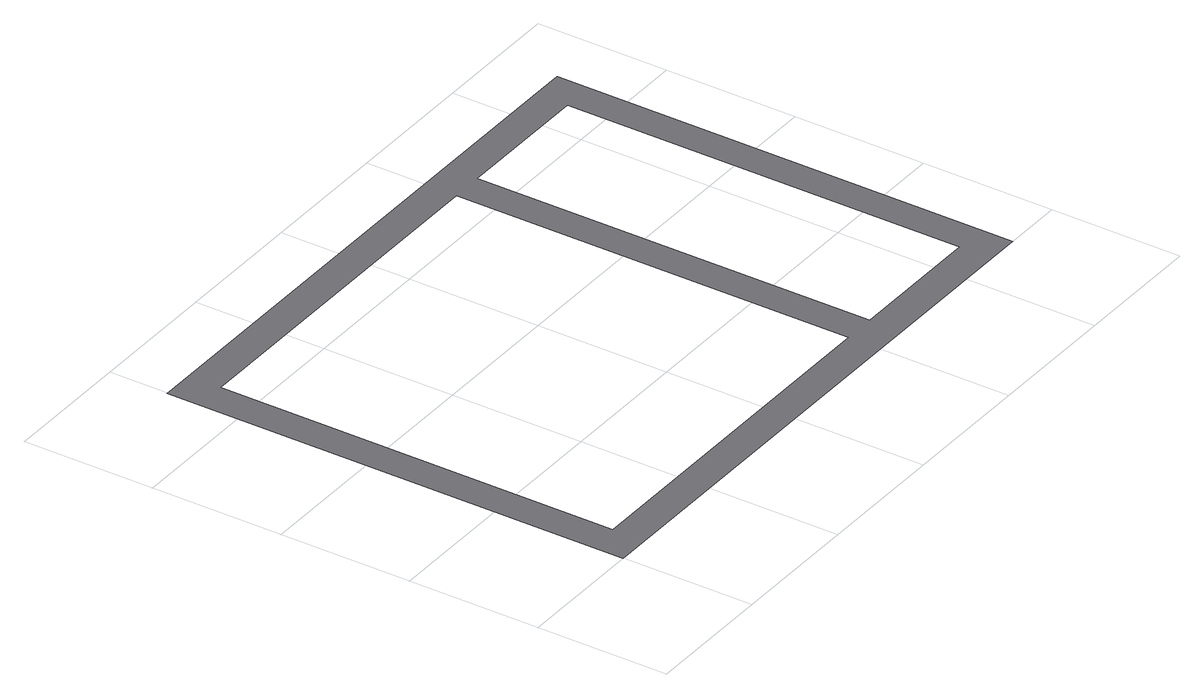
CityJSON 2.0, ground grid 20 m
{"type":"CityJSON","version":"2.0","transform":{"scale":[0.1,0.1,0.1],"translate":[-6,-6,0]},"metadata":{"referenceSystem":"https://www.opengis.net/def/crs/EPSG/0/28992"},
"CityObjects":{
"road1":{"type":"Road","geometry":[{"type":"MultiSurface","lod":"1","boundaries":[[[0,1,2,3],[4,5,6,7],[8,9,10,11]]]}]}
},
"vertices":[
[910,0,0],[910,710,0],[0,710,0],[0,0,0],[50,660,0],[600,660,0],[600,50,0],[50,50,0],[650,660,0],[860,660,0],[860,50,0],[650,50,0]
]}
